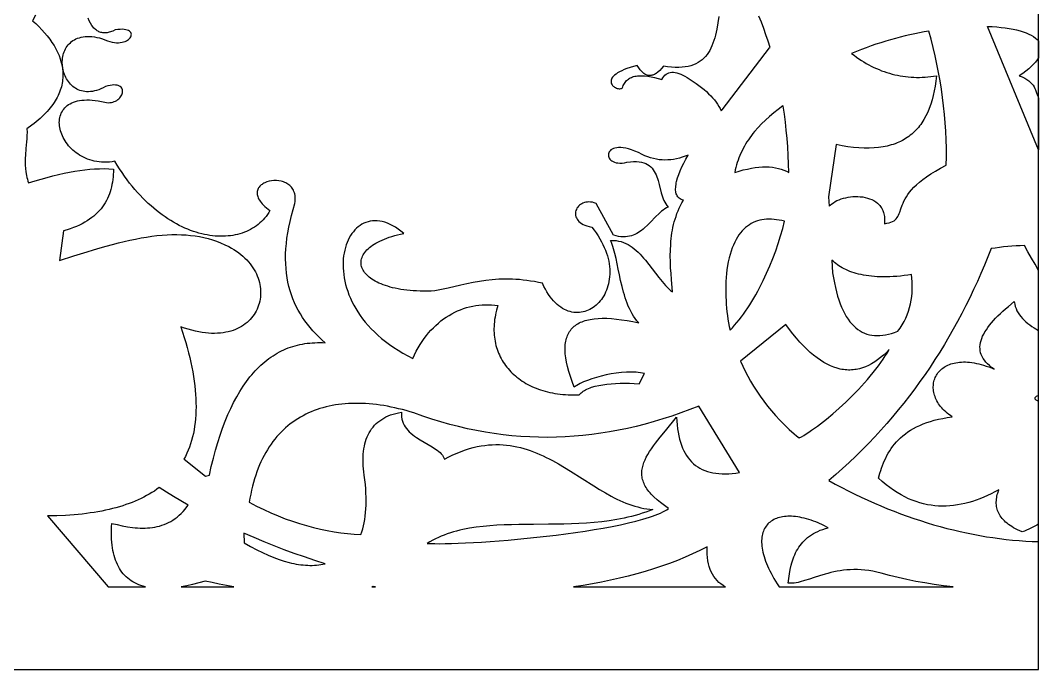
# Model space of a CAD drawing. Extents: x -52 to 65, y 50 to 90.
# Drawn here: x 30.79 to 64.62, y 49.67 to 71.24 of the extents above; entities that cross this region are included whole.
import ezdxf

# ---------------------------------------------------------------- set-up
doc = ezdxf.new("R2010")
doc.units = 0
doc.header["$MEASUREMENT"] = 0
doc.layers.get('0').update_dxf_attribs({"linetype": 'CONTINUOUS'})
doc.layers.add('LAYER_1', color=18, linetype='CONTINUOUS')

msp = doc.modelspace()

# ---------------------------------------------------------------- linework, layer by layer
msp.add_line((64.619, 49.67), (64.619, 89.656))
at = {"layer": 'LAYER_1'}
for points in [[(31.287, 71.415), (31.19, 71.226), (31.298, 71.129), (31.402, 71.029), (31.5, 70.928), (31.593, 70.825), (31.68, 70.72), (31.762, 70.615), (31.837, 70.508), (31.906, 70.399), (31.969, 70.29), (32.024, 70.179), (32.073, 70.068), (32.114, 69.955), (32.147, 69.842), (32.173, 69.728), (32.183, 69.67), (32.191, 69.613), (32.196, 69.555), (32.2, 69.498), (32.201, 69.44), (32.201, 69.382), (32.198, 69.324), (32.192, 69.266), (32.185, 69.207), (32.175, 69.149), (32.163, 69.09), (32.148, 69.032), (32.131, 68.974), (32.112, 68.915), (32.09, 68.856), (32.066, 68.798), (32.039, 68.739), (32.01, 68.681), (31.978, 68.622), (31.943, 68.564), (31.906, 68.505), (31.866, 68.447), (31.823, 68.388), (31.778, 68.33), (31.73, 68.272), (31.679, 68.214), (31.625, 68.156), (31.568, 68.098), (31.508, 68.04), (31.446, 67.982), (31.38, 67.925), (31.312, 67.867), (31.24, 67.81), (31.166, 67.753), (31.007, 67.639), (31.009, 67.527), (31.006, 67.416), (31, 67.306), (30.992, 67.198), (30.971, 66.981), (30.953, 66.764), (30.947, 66.655), (30.945, 66.544), (30.947, 66.432), (30.955, 66.318), (30.969, 66.202), (30.991, 66.083), (31.005, 66.023), (31.021, 65.962), (31.04, 65.9), (31.061, 65.837), (31.273, 65.902), (31.478, 65.964), (31.677, 66.02), (31.87, 66.071), (32.057, 66.118), (32.24, 66.16), (32.418, 66.197), (32.592, 66.229), (32.762, 66.256), (32.929, 66.277), (33.093, 66.294), (33.254, 66.305), (33.413, 66.311), (33.57, 66.312), (33.725, 66.307), (33.88, 66.297), (33.878, 66.209), (33.873, 66.121), (33.867, 66.036), (33.857, 65.951), (33.845, 65.867), (33.83, 65.785), (33.813, 65.704), (33.793, 65.625), (33.769, 65.547), (33.743, 65.471), (33.713, 65.396), (33.681, 65.322), (33.645, 65.251), (33.605, 65.18), (33.563, 65.112), (33.516, 65.045), (33.466, 64.98), (33.412, 64.917), (33.355, 64.856), (33.293, 64.797), (33.228, 64.739), (33.159, 64.684), (33.085, 64.63), (33.007, 64.579), (32.925, 64.53), (32.838, 64.483), (32.747, 64.438), (32.652, 64.395), (32.551, 64.354), (32.446, 64.316), (32.337, 64.281), (32.222, 64.247), (32.092, 63.258), (32.559, 63.412), (33.006, 63.554), (33.222, 63.62), (33.434, 63.682), (33.642, 63.74), (33.844, 63.795), (34.043, 63.846), (34.238, 63.893), (34.428, 63.935), (34.615, 63.974), (34.798, 64.009), (34.977, 64.039), (35.152, 64.064), (35.325, 64.086), (35.493, 64.102), (35.659, 64.114), (35.822, 64.12), (35.981, 64.122), (36.138, 64.119), (36.292, 64.111), (36.444, 64.097), (36.592, 64.078), (36.739, 64.054), (36.883, 64.024), (37.025, 63.988), (37.165, 63.946), (37.304, 63.899), (37.44, 63.846), (37.575, 63.786), (37.708, 63.721), (37.797, 63.673), (37.882, 63.623), (37.963, 63.571), (38.04, 63.517), (38.113, 63.46), (38.182, 63.402), (38.248, 63.343), (38.309, 63.281), (38.366, 63.218), (38.419, 63.154), (38.469, 63.089), (38.515, 63.022), (38.556, 62.954), (38.594, 62.886), (38.629, 62.817), (38.659, 62.747), (38.686, 62.677), (38.709, 62.606), (38.728, 62.535), (38.744, 62.464), (38.756, 62.393), (38.764, 62.322), (38.769, 62.251), (38.77, 62.181), (38.767, 62.111), (38.761, 62.041), (38.752, 61.973), (38.739, 61.905), (38.722, 61.838), (38.702, 61.772), (38.679, 61.708), (38.652, 61.645), (38.622, 61.583), (38.588, 61.523), (38.551, 61.464), (38.511, 61.408), (38.468, 61.353), (38.421, 61.3), (38.371, 61.25), (38.317, 61.202), (38.261, 61.156), (38.201, 61.113), (38.138, 61.073), (38.072, 61.035), (38.002, 61), (37.93, 60.969), (37.854, 60.94), (37.776, 60.915), (37.694, 60.893), (37.61, 60.875), (37.522, 60.86), (37.431, 60.849), (37.338, 60.842), (37.241, 60.839), (37.142, 60.841), (37.039, 60.846), (36.934, 60.856), (36.826, 60.87), (36.715, 60.89), (36.601, 60.913), (36.485, 60.942), (36.366, 60.976), (36.243, 61.014), (36.119, 61.059), (36.177, 60.882), (36.232, 60.707), (36.283, 60.535), (36.33, 60.366), (36.374, 60.199), (36.414, 60.035), (36.451, 59.873), (36.484, 59.714), (36.514, 59.558), (36.54, 59.404), (36.563, 59.252), (36.582, 59.103), (36.597, 58.957), (36.609, 58.813), (36.617, 58.672), (36.622, 58.533), (36.623, 58.397), (36.621, 58.263), (36.615, 58.132), (36.606, 58.003), (36.593, 57.877), (36.577, 57.754), (36.557, 57.633), (36.534, 57.514), (36.507, 57.398), (36.477, 57.285), (36.443, 57.174), (36.406, 57.065), (36.365, 56.96), (36.321, 56.856), (36.273, 56.755), (36.222, 56.657), (36.224, 56.66), (36.94, 56.102), (37.067, 56.13), (37.068, 56.13), (37.131, 56.415), (37.199, 56.691), (37.27, 56.956), (37.345, 57.212), (37.424, 57.459), (37.506, 57.695), (37.593, 57.922), (37.682, 58.14), (37.776, 58.347), (37.873, 58.545), (37.974, 58.734), (38.078, 58.913), (38.132, 58.999), (38.186, 59.082), (38.242, 59.163), (38.298, 59.242), (38.355, 59.318), (38.413, 59.392), (38.472, 59.464), (38.532, 59.533), (38.593, 59.6), (38.655, 59.665), (38.718, 59.727), (38.781, 59.787), (38.845, 59.845), (38.911, 59.9), (38.977, 59.953), (39.044, 60.004), (39.112, 60.052), (39.181, 60.098), (39.251, 60.141), (39.321, 60.183), (39.393, 60.222), (39.465, 60.258), (39.538, 60.293), (39.612, 60.325), (39.688, 60.355), (39.763, 60.382), (39.84, 60.407), (39.918, 60.43), (39.996, 60.451), (40.076, 60.469), (40.156, 60.485), (40.237, 60.499), (40.319, 60.51), (40.402, 60.52), (40.486, 60.527), (40.57, 60.531), (40.656, 60.534), (40.742, 60.534), (40.829, 60.532), (40.917, 60.528), (40.808, 60.623), (40.703, 60.721), (40.602, 60.822), (40.505, 60.925), (40.413, 61.032), (40.325, 61.141), (40.242, 61.252), (40.163, 61.367), (40.089, 61.485), (40.019, 61.606), (39.955, 61.73), (39.896, 61.857), (39.841, 61.987), (39.792, 62.12), (39.749, 62.257), (39.71, 62.398), (39.677, 62.542), (39.65, 62.689), (39.629, 62.84), (39.613, 62.995), (39.603, 63.153), (39.599, 63.315), (39.601, 63.481), (39.609, 63.651), (39.624, 63.825), (39.645, 64.003), (39.672, 64.185), (39.706, 64.371), (39.747, 64.561), (39.794, 64.756), (39.848, 64.955), (39.909, 65.158), (39.917, 65.217), (39.921, 65.273), (39.922, 65.326), (39.919, 65.377), (39.913, 65.425), (39.904, 65.471), (39.892, 65.514), (39.877, 65.555), (39.86, 65.594), (39.84, 65.63), (39.817, 65.664), (39.792, 65.696), (39.765, 65.725), (39.737, 65.752), (39.706, 65.777), (39.674, 65.8), (39.64, 65.821), (39.605, 65.839), (39.569, 65.855), (39.532, 65.87), (39.493, 65.882), (39.454, 65.892), (39.375, 65.907), (39.294, 65.914), (39.213, 65.914), (39.133, 65.907), (39.055, 65.892), (38.981, 65.871), (38.911, 65.844), (38.878, 65.828), (38.847, 65.81), (38.818, 65.791), (38.79, 65.771), (38.765, 65.749), (38.741, 65.726), (38.72, 65.701), (38.702, 65.675), (38.686, 65.648), (38.673, 65.619), (38.663, 65.589), (38.656, 65.558), (38.652, 65.526), (38.651, 65.492), (38.654, 65.458), (38.661, 65.422), (38.671, 65.385), (38.686, 65.348), (38.704, 65.309), (38.727, 65.269), (38.754, 65.228), (38.786, 65.187), (38.822, 65.144), (38.864, 65.101), (38.91, 65.057), (38.961, 65.012), (39.018, 64.966), (39.08, 64.919), (39.04, 64.853), (38.996, 64.789), (38.951, 64.728), (38.903, 64.669), (38.852, 64.613), (38.8, 64.559), (38.744, 64.508), (38.687, 64.46), (38.628, 64.415), (38.566, 64.372), (38.502, 64.332), (38.437, 64.294), (38.369, 64.26), (38.3, 64.228), (38.229, 64.199), (38.156, 64.172), (38.082, 64.149), (38.006, 64.128), (37.928, 64.111), (37.849, 64.096), (37.769, 64.084), (37.687, 64.075), (37.604, 64.069), (37.52, 64.065), (37.435, 64.065), (37.348, 64.068), (37.261, 64.074), (37.173, 64.082), (37.084, 64.094), (36.994, 64.109), (36.903, 64.127), (36.812, 64.148), (36.72, 64.172), (36.628, 64.199), (36.535, 64.229), (36.441, 64.263), (36.348, 64.3), (36.254, 64.34), (36.16, 64.383), (36.065, 64.429), (35.971, 64.479), (35.877, 64.531), (35.782, 64.587), (35.688, 64.647), (35.594, 64.71), (35.5, 64.776), (35.407, 64.845), (35.314, 64.918), (35.221, 64.994), (35.129, 65.074), (35.037, 65.157), (34.946, 65.243), (34.856, 65.333), (34.766, 65.427), (34.678, 65.523), (34.59, 65.624), (34.503, 65.728), (34.417, 65.835), (34.332, 65.946), (34.249, 66.061), (34.166, 66.179), (34.085, 66.301), (34.006, 66.427), (33.927, 66.556), (33.835, 66.542), (33.745, 66.533), (33.656, 66.528), (33.57, 66.528), (33.485, 66.531), (33.402, 66.539), (33.322, 66.55), (33.243, 66.565), (33.167, 66.584), (33.093, 66.606), (33.021, 66.631), (32.951, 66.659), (32.884, 66.69), (32.819, 66.724), (32.756, 66.76), (32.696, 66.799), (32.639, 66.84), (32.584, 66.883), (32.531, 66.929), (32.482, 66.975), (32.434, 67.024), (32.39, 67.074), (32.349, 67.126), (32.31, 67.179), (32.274, 67.232), (32.241, 67.287), (32.211, 67.342), (32.184, 67.398), (32.16, 67.455), (32.139, 67.511), (32.121, 67.568), (32.107, 67.625), (32.095, 67.682), (32.087, 67.738), (32.083, 67.794), (32.081, 67.849), (32.083, 67.904), (32.089, 67.957), (32.098, 68.01), (32.11, 68.061), (32.127, 68.11), (32.146, 68.159), (32.17, 68.205), (32.197, 68.25), (32.228, 68.292), (32.263, 68.333), (32.301, 68.371), (32.344, 68.407), (32.391, 68.44), (32.441, 68.47), (32.496, 68.498), (32.554, 68.522), (32.617, 68.543), (32.684, 68.56), (32.756, 68.575), (32.831, 68.585), (32.911, 68.592), (32.995, 68.594), (33.084, 68.593), (33.177, 68.587), (33.274, 68.576), (33.377, 68.561), (33.483, 68.542), (33.595, 68.517), (33.653, 68.507), (33.709, 68.503), (33.763, 68.505), (33.814, 68.511), (33.862, 68.522), (33.908, 68.538), (33.951, 68.557), (33.99, 68.58), (34.027, 68.605), (34.059, 68.633), (34.089, 68.663), (34.114, 68.695), (34.136, 68.728), (34.154, 68.762), (34.167, 68.797), (34.176, 68.831), (34.181, 68.865), (34.181, 68.898), (34.177, 68.93), (34.167, 68.96), (34.153, 68.988), (34.133, 69.014), (34.108, 69.036), (34.077, 69.056), (34.041, 69.071), (33.999, 69.082), (33.951, 69.089), (33.896, 69.091), (33.836, 69.087), (33.769, 69.077), (33.696, 69.061), (33.616, 69.038), (33.539, 68.998), (33.464, 68.964), (33.39, 68.935), (33.319, 68.912), (33.249, 68.894), (33.181, 68.88), (33.115, 68.872), (33.051, 68.868), (32.989, 68.869), (32.93, 68.874), (32.872, 68.883), (32.816, 68.896), (32.763, 68.912), (32.711, 68.932), (32.662, 68.956), (32.615, 68.983), (32.571, 69.013), (32.528, 69.046), (32.488, 69.081), (32.45, 69.119), (32.415, 69.16), (32.382, 69.202), (32.351, 69.247), (32.323, 69.293), (32.297, 69.341), (32.273, 69.39), (32.253, 69.441), (32.234, 69.493), (32.219, 69.546), (32.206, 69.6), (32.195, 69.654), (32.187, 69.709), (32.182, 69.763), (32.18, 69.818), (32.18, 69.873), (32.183, 69.928), (32.189, 69.982), (32.198, 70.035), (32.21, 70.088), (32.224, 70.14), (32.242, 70.19), (32.262, 70.24), (32.285, 70.287), (32.312, 70.333), (32.341, 70.378), (32.373, 70.42), (32.409, 70.46), (32.447, 70.497), (32.489, 70.532), (32.534, 70.564), (32.582, 70.594), (32.633, 70.62), (32.688, 70.643), (32.746, 70.663), (32.807, 70.678), (32.871, 70.691), (32.939, 70.699), (33.011, 70.703), (33.085, 70.703), (33.163, 70.698), (33.245, 70.688), (33.33, 70.674), (33.418, 70.655), (33.511, 70.63), (33.596, 70.59), (33.679, 70.558), (33.759, 70.533), (33.836, 70.515), (33.909, 70.503), (33.979, 70.497), (34.045, 70.496), (34.106, 70.501), (34.164, 70.51), (34.217, 70.523), (34.266, 70.539), (34.31, 70.559), (34.35, 70.582), (34.384, 70.606), (34.413, 70.633), (34.437, 70.661), (34.455, 70.69), (34.467, 70.719), (34.473, 70.749), (34.474, 70.777), (34.468, 70.805), (34.455, 70.832), (34.436, 70.857), (34.41, 70.879), (34.377, 70.899), (34.337, 70.915), (34.29, 70.928), (34.235, 70.937), (34.173, 70.941), (34.102, 70.94), (34.024, 70.934), (33.937, 70.922), (33.856, 70.882), (33.817, 70.866), (33.779, 70.853), (33.741, 70.842), (33.703, 70.833), (33.666, 70.827), (33.63, 70.823), (33.595, 70.821), (33.561, 70.822), (33.527, 70.826), (33.494, 70.831), (33.461, 70.839), (33.43, 70.849), (33.399, 70.862), (33.369, 70.876), (33.34, 70.893), (33.311, 70.912), (33.284, 70.933), (33.257, 70.957), (33.231, 70.982), (33.206, 71.01), (33.158, 71.072), (33.115, 71.142), (33.075, 71.22), (33.038, 71.306)], [(53.995, 71.369), (53.962, 71.152), (53.925, 70.945), (53.904, 70.846), (53.881, 70.75), (53.856, 70.657), (53.829, 70.567), (53.799, 70.48), (53.766, 70.397), (53.73, 70.318), (53.691, 70.242), (53.649, 70.171), (53.603, 70.104), (53.552, 70.04), (53.498, 69.982), (53.439, 69.928), (53.375, 69.879), (53.306, 69.834), (53.232, 69.795), (53.152, 69.761), (53.067, 69.732), (52.976, 69.709), (52.878, 69.691), (52.775, 69.679), (52.664, 69.673), (52.547, 69.674), (52.422, 69.68), (52.29, 69.693), (52.151, 69.713), (52.09, 69.639), (52.03, 69.575), (51.971, 69.521), (51.913, 69.477), (51.885, 69.459), (51.856, 69.444), (51.828, 69.431), (51.8, 69.42), (51.772, 69.413), (51.745, 69.407), (51.717, 69.404), (51.69, 69.404), (51.663, 69.406), (51.637, 69.411), (51.61, 69.418), (51.584, 69.428), (51.558, 69.44), (51.532, 69.455), (51.506, 69.473), (51.481, 69.493), (51.431, 69.54), (51.381, 69.598), (51.333, 69.665), (51.285, 69.743), (51.159, 69.709), (51.045, 69.674), (50.941, 69.638), (50.849, 69.602), (50.767, 69.566), (50.694, 69.529), (50.631, 69.492), (50.577, 69.456), (50.532, 69.42), (50.494, 69.384), (50.464, 69.348), (50.441, 69.314), (50.425, 69.28), (50.415, 69.247), (50.411, 69.215), (50.412, 69.184), (50.419, 69.155), (50.429, 69.128), (50.444, 69.102), (50.462, 69.078), (50.483, 69.056), (50.506, 69.036), (50.532, 69.018), (50.559, 69.003), (50.588, 68.99), (50.618, 68.98), (50.647, 68.973), (50.677, 68.969), (50.706, 68.968), (50.734, 68.97), (50.761, 68.976), (50.785, 68.985), (50.8, 69.029), (50.817, 69.071), (50.836, 69.11), (50.856, 69.146), (50.879, 69.179), (50.903, 69.21), (50.93, 69.238), (50.958, 69.264), (50.987, 69.288), (51.019, 69.309), (51.052, 69.327), (51.087, 69.344), (51.124, 69.358), (51.162, 69.37), (51.202, 69.38), (51.244, 69.388), (51.287, 69.394), (51.331, 69.397), (51.425, 69.4), (51.525, 69.394), (51.63, 69.383), (51.74, 69.364), (51.856, 69.34), (51.976, 69.311), (52.102, 69.276), (52.132, 69.329), (52.166, 69.375), (52.203, 69.415), (52.243, 69.448), (52.285, 69.474), (52.33, 69.494), (52.378, 69.508), (52.429, 69.515), (52.483, 69.515), (52.54, 69.509), (52.599, 69.497), (52.661, 69.477), (52.727, 69.452), (52.795, 69.419), (52.866, 69.381), (52.939, 69.335), (53.045, 69.27), (53.145, 69.205), (53.242, 69.139), (53.333, 69.073), (53.421, 69.006), (53.504, 68.938), (53.582, 68.871), (53.655, 68.802), (53.724, 68.734), (53.788, 68.664), (53.848, 68.595), (53.902, 68.524), (53.952, 68.454), (53.997, 68.382), (54.037, 68.311), (54.072, 68.238), (54.072, 68.238), (54.102, 68.266), (55.682, 70.326), (55.697, 70.333), (55.63, 70.548), (55.559, 70.76), (55.484, 70.969), (55.406, 71.175), (55.324, 71.378)], [(-51.834, 49.67), (64.619, 49.67)]]:
    msp.add_lwpolyline(points, dxfattribs=at)
for points in [[(61.549, 66.427), (61.553, 66.71), (61.552, 66.992), (61.545, 67.274), (61.532, 67.555), (61.514, 67.836), (61.491, 68.116), (61.462, 68.395), (61.428, 68.674), (61.388, 68.952), (61.344, 69.23), (61.294, 69.507), (61.239, 69.783), (61.179, 70.059), (61.115, 70.334), (61.045, 70.609), (60.971, 70.883), (60.815, 70.856), (60.659, 70.825), (60.501, 70.793), (60.343, 70.758), (60.183, 70.72), (60.023, 70.68), (59.862, 70.638), (59.701, 70.593), (59.539, 70.545), (59.377, 70.495), (59.215, 70.442), (59.052, 70.387), (58.89, 70.329), (58.728, 70.269), (58.567, 70.206), (58.406, 70.14), (58.486, 70.079), (58.566, 70.02), (58.647, 69.964), (58.729, 69.91), (58.811, 69.858), (58.893, 69.809), (58.977, 69.763), (59.06, 69.719), (59.145, 69.677), (59.229, 69.638), (59.315, 69.601), (59.4, 69.567), (59.487, 69.535), (59.574, 69.506), (59.661, 69.479), (59.749, 69.455), (59.837, 69.433), (59.926, 69.413), (60.016, 69.396), (60.106, 69.381), (60.196, 69.369), (60.287, 69.359), (60.379, 69.352), (60.471, 69.347), (60.564, 69.344), (60.657, 69.344), (60.75, 69.347), (60.845, 69.352), (60.939, 69.359), (61.035, 69.369), (61.13, 69.381), (61.227, 69.396), (61.207, 69.223), (61.182, 69.057), (61.153, 68.896), (61.118, 68.742), (61.079, 68.593), (61.035, 68.451), (60.986, 68.315), (60.932, 68.186), (60.872, 68.062), (60.808, 67.945), (60.773, 67.889), (60.737, 67.835), (60.7, 67.782), (60.662, 67.731), (60.622, 67.682), (60.581, 67.634), (60.538, 67.588), (60.494, 67.543), (60.449, 67.5), (60.402, 67.459), (60.353, 67.42), (60.304, 67.382), (60.252, 67.346), (60.2, 67.312), (60.146, 67.279), (60.09, 67.248), (60.033, 67.219), (59.974, 67.191), (59.914, 67.166), (59.852, 67.142), (59.789, 67.119), (59.724, 67.099), (59.658, 67.08), (59.59, 67.064), (59.521, 67.048), (59.45, 67.035), (59.377, 67.024), (59.303, 67.014), (59.149, 67), (58.99, 66.993), (58.823, 66.994), (58.65, 67.003), (58.47, 67.018), (58.284, 67.041), (58.09, 67.072), (57.89, 67.111), (57.64, 65.376), (57.657, 65.061), (57.697, 65.104), (57.745, 65.145), (57.798, 65.182), (57.856, 65.218), (57.919, 65.25), (57.986, 65.279), (58.057, 65.305), (58.131, 65.328), (58.208, 65.347), (58.287, 65.362), (58.367, 65.374), (58.448, 65.382), (58.53, 65.385), (58.612, 65.385), (58.694, 65.38), (58.774, 65.371), (58.853, 65.356), (58.93, 65.337), (59.004, 65.314), (59.076, 65.284), (59.143, 65.25), (59.206, 65.211), (59.265, 65.165), (59.318, 65.114), (59.343, 65.087), (59.366, 65.058), (59.387, 65.027), (59.407, 64.995), (59.425, 64.961), (59.442, 64.926), (59.456, 64.889), (59.469, 64.851), (59.48, 64.811), (59.488, 64.769), (59.495, 64.726), (59.499, 64.681), (59.501, 64.634), (59.501, 64.586), (59.499, 64.536), (59.494, 64.484), (59.577, 64.497), (59.65, 64.513), (59.713, 64.533), (59.768, 64.557), (59.815, 64.584), (59.855, 64.615), (59.889, 64.649), (59.919, 64.687), (59.944, 64.727), (59.966, 64.772), (59.986, 64.819), (60.005, 64.87), (60.043, 64.98), (60.087, 65.101), (60.113, 65.166), (60.144, 65.234), (60.18, 65.304), (60.223, 65.377), (60.272, 65.453), (60.329, 65.531), (60.396, 65.611), (60.472, 65.693), (60.559, 65.778), (60.658, 65.865), (60.769, 65.954), (60.894, 66.045), (61.034, 66.137), (61.189, 66.232), (61.36, 66.329)], [(64.619, 66.934), (62.923, 71.036), (63.078, 71.029), (63.228, 71.019), (63.372, 71.005), (63.511, 70.988), (63.643, 70.968), (63.769, 70.945), (63.888, 70.919), (64, 70.89), (64.105, 70.857), (64.203, 70.822), (64.293, 70.784), (64.375, 70.743), (64.449, 70.699), (64.514, 70.652), (64.571, 70.602), (64.596, 70.576), (64.619, 70.55), (64.619, 69.991), (64.572, 69.923), (64.517, 69.853), (64.451, 69.781), (64.376, 69.707), (64.291, 69.632), (64.196, 69.555), (64.09, 69.476), (63.973, 69.396), (64.071, 69.357), (64.156, 69.316), (64.23, 69.272), (64.294, 69.226), (64.348, 69.179), (64.394, 69.13), (64.433, 69.08), (64.465, 69.03), (64.492, 68.979), (64.515, 68.929), (64.552, 68.83), (64.584, 68.738), (64.6, 68.695), (64.619, 68.654)], [(56.133, 68.392), (56.121, 68.394), (55.968, 68.281), (55.82, 68.166), (55.679, 68.047), (55.544, 67.926), (55.416, 67.801), (55.295, 67.674), (55.181, 67.542), (55.126, 67.475), (55.074, 67.408), (55.023, 67.339), (54.975, 67.269), (54.928, 67.198), (54.884, 67.127), (54.841, 67.054), (54.801, 66.981), (54.763, 66.906), (54.727, 66.83), (54.693, 66.754), (54.661, 66.676), (54.632, 66.597), (54.605, 66.517), (54.58, 66.436), (54.558, 66.354), (54.538, 66.27), (54.52, 66.186), (54.665, 66.23), (54.806, 66.268), (54.942, 66.299), (55.074, 66.326), (55.202, 66.346), (55.325, 66.36), (55.444, 66.369), (55.559, 66.371), (55.669, 66.368), (55.775, 66.359), (55.877, 66.343), (55.974, 66.322), (56.067, 66.296), (56.156, 66.263), (56.24, 66.224), (56.32, 66.18), (56.32, 66.18), (56.311, 66.468), (56.298, 66.753), (56.281, 67.034), (56.26, 67.313), (56.235, 67.587), (56.205, 67.859), (56.171, 68.127)], [(52.969, 66.765), (52.969, 66.765), (52.873, 66.726), (52.777, 66.691), (52.681, 66.662), (52.585, 66.639), (52.489, 66.62), (52.394, 66.607), (52.298, 66.6), (52.203, 66.597), (52.107, 66.601), (52.012, 66.61), (51.917, 66.624), (51.822, 66.645), (51.727, 66.671), (51.632, 66.703), (51.537, 66.74), (51.442, 66.784), (51.32, 66.846), (51.205, 66.897), (51.097, 66.939), (50.996, 66.97), (50.903, 66.993), (50.817, 67.008), (50.737, 67.015), (50.665, 67.015), (50.6, 67.009), (50.542, 66.997), (50.49, 66.98), (50.446, 66.958), (50.409, 66.933), (50.378, 66.904), (50.354, 66.872), (50.337, 66.838), (50.326, 66.803), (50.322, 66.768), (50.325, 66.731), (50.334, 66.696), (50.35, 66.661), (50.372, 66.628), (50.401, 66.598), (50.436, 66.57), (50.477, 66.546), (50.525, 66.525), (50.579, 66.51), (50.639, 66.5), (50.705, 66.496), (50.778, 66.499), (50.857, 66.508), (50.942, 66.526), (51.056, 66.541), (51.162, 66.549), (51.258, 66.549), (51.347, 66.541), (51.428, 66.528), (51.501, 66.507), (51.568, 66.481), (51.628, 66.45), (51.682, 66.413), (51.73, 66.372), (51.774, 66.326), (51.813, 66.276), (51.847, 66.223), (51.878, 66.166), (51.906, 66.107), (51.93, 66.045), (51.953, 65.981), (51.973, 65.916), (52.01, 65.781), (52.08, 65.509), (52.12, 65.377), (52.143, 65.314), (52.169, 65.253), (52.198, 65.194), (52.23, 65.139), (52.266, 65.087), (52.306, 65.038), (52.25, 65.007), (52.196, 64.973), (52.144, 64.936), (52.093, 64.896), (52.043, 64.855), (51.995, 64.811), (51.9, 64.719), (51.714, 64.528), (51.621, 64.434), (51.525, 64.344), (51.475, 64.301), (51.425, 64.261), (51.373, 64.223), (51.319, 64.188), (51.264, 64.156), (51.207, 64.127), (51.148, 64.102), (51.087, 64.081), (51.023, 64.065), (50.957, 64.053), (50.888, 64.047), (50.815, 64.045), (50.74, 64.05), (50.661, 64.06), (50.579, 64.077), (50.493, 64.101), (49.914, 65.158), (49.852, 65.179), (49.792, 65.194), (49.734, 65.203), (49.678, 65.206), (49.625, 65.204), (49.574, 65.196), (49.525, 65.184), (49.48, 65.168), (49.438, 65.147), (49.399, 65.123), (49.363, 65.096), (49.332, 65.065), (49.304, 65.032), (49.28, 64.997), (49.261, 64.96), (49.246, 64.921), (49.235, 64.881), (49.23, 64.84), (49.229, 64.799), (49.234, 64.758), (49.244, 64.716), (49.26, 64.675), (49.282, 64.635), (49.309, 64.596), (49.343, 64.559), (49.383, 64.524), (49.43, 64.491), (49.484, 64.46), (49.544, 64.433), (49.612, 64.408), (49.687, 64.388), (49.769, 64.371), (49.846, 64.273), (49.917, 64.176), (49.982, 64.079), (50.041, 63.982), (50.095, 63.886), (50.144, 63.79), (50.188, 63.695), (50.227, 63.601), (50.26, 63.508), (50.289, 63.415), (50.314, 63.324), (50.333, 63.234), (50.349, 63.145), (50.36, 63.057), (50.367, 62.971), (50.37, 62.887), (50.369, 62.804), (50.364, 62.722), (50.355, 62.643), (50.343, 62.566), (50.328, 62.49), (50.309, 62.417), (50.287, 62.346), (50.261, 62.277), (50.233, 62.21), (50.202, 62.146), (50.169, 62.085), (50.132, 62.026), (50.094, 61.971), (50.053, 61.917), (50.009, 61.867), (49.964, 61.82), (49.917, 61.777), (49.867, 61.736), (49.816, 61.699), (49.764, 61.665), (49.71, 61.635), (49.654, 61.608), (49.598, 61.585), (49.54, 61.566), (49.481, 61.551), (49.421, 61.54), (49.361, 61.533), (49.3, 61.53), (49.238, 61.531), (49.176, 61.537), (49.114, 61.547), (49.051, 61.562), (48.989, 61.582), (48.926, 61.606), (48.864, 61.636), (48.802, 61.67), (48.741, 61.709), (48.68, 61.754), (48.62, 61.803), (48.561, 61.858), (48.502, 61.919), (48.445, 61.985), (48.389, 62.057), (48.334, 62.134), (48.281, 62.217), (48.229, 62.306), (48.179, 62.402), (48.13, 62.503), (47.997, 62.532), (47.867, 62.558), (47.739, 62.58), (47.613, 62.598), (47.49, 62.613), (47.369, 62.625), (47.251, 62.634), (47.134, 62.64), (47.019, 62.643), (46.905, 62.643), (46.793, 62.641), (46.683, 62.636), (46.574, 62.629), (46.466, 62.62), (46.252, 62.596), (46.042, 62.565), (45.833, 62.529), (45.625, 62.487), (45.417, 62.443), (44.995, 62.347), (44.558, 62.251), (44.431, 62.246), (44.306, 62.243), (44.185, 62.243), (44.067, 62.245), (43.953, 62.249), (43.841, 62.256), (43.733, 62.265), (43.629, 62.275), (43.527, 62.288), (43.429, 62.303), (43.335, 62.319), (43.244, 62.338), (43.156, 62.358), (43.072, 62.38), (42.991, 62.403), (42.913, 62.428), (42.839, 62.455), (42.769, 62.482), (42.702, 62.512), (42.638, 62.542), (42.578, 62.574), (42.522, 62.607), (42.469, 62.641), (42.419, 62.675), (42.373, 62.711), (42.331, 62.748), (42.293, 62.786), (42.258, 62.824), (42.226, 62.863), (42.198, 62.903), (42.174, 62.943), (42.154, 62.984), (42.137, 63.025), (42.124, 63.067), (42.115, 63.108), (42.109, 63.15), (42.108, 63.193), (42.11, 63.235), (42.115, 63.277), (42.125, 63.32), (42.138, 63.362), (42.155, 63.404), (42.176, 63.446), (42.201, 63.487), (42.23, 63.529), (42.262, 63.569), (42.299, 63.61), (42.339, 63.649), (42.383, 63.689), (42.432, 63.727), (42.484, 63.765), (42.54, 63.801), (42.6, 63.837), (42.664, 63.872), (42.732, 63.906), (42.804, 63.939), (42.88, 63.971), (42.96, 64.002), (43.045, 64.031), (43.133, 64.059), (43.225, 64.086), (43.322, 64.111), (43.422, 64.134), (43.527, 64.156), (43.433, 64.233), (43.34, 64.303), (43.249, 64.364), (43.158, 64.417), (43.069, 64.462), (42.981, 64.499), (42.894, 64.53), (42.81, 64.553), (42.727, 64.569), (42.645, 64.578), (42.566, 64.58), (42.489, 64.576), (42.414, 64.565), (42.341, 64.549), (42.27, 64.526), (42.202, 64.498), (42.136, 64.464), (42.073, 64.425), (42.013, 64.381), (41.956, 64.331), (41.901, 64.277), (41.85, 64.218), (41.802, 64.155), (41.757, 64.087), (41.715, 64.016), (41.677, 63.94), (41.643, 63.861), (41.612, 63.778), (41.585, 63.692), (41.562, 63.603), (41.543, 63.51), (41.528, 63.415), (41.517, 63.318), (41.51, 63.217), (41.508, 63.115), (41.511, 63.011), (41.518, 62.905), (41.529, 62.797), (41.546, 62.687), (41.567, 62.577), (41.594, 62.465), (41.626, 62.352), (41.662, 62.238), (41.705, 62.124), (41.752, 62.01), (41.805, 61.895), (41.864, 61.781), (41.929, 61.666), (41.999, 61.552), (42.076, 61.439), (42.158, 61.326), (42.247, 61.214), (42.342, 61.103), (42.443, 60.994), (42.551, 60.886), (42.665, 60.779), (42.786, 60.675), (42.914, 60.572), (43.049, 60.472), (43.19, 60.374), (43.339, 60.279), (43.495, 60.187), (43.658, 60.097), (43.829, 60.011), (43.884, 60.13), (43.942, 60.246), (44.004, 60.358), (44.068, 60.466), (44.135, 60.569), (44.205, 60.669), (44.277, 60.765), (44.352, 60.856), (44.429, 60.944), (44.509, 61.027), (44.591, 61.106), (44.675, 61.181), (44.761, 61.252), (44.849, 61.318), (44.939, 61.381), (45.03, 61.438), (45.124, 61.492), (45.219, 61.541), (45.315, 61.586), (45.412, 61.627), (45.511, 61.663), (45.611, 61.695), (45.713, 61.722), (45.815, 61.745), (45.918, 61.763), (46.021, 61.777), (46.126, 61.786), (46.23, 61.791), (46.336, 61.791), (46.442, 61.786), (46.548, 61.777), (46.654, 61.763), (46.629, 61.684), (46.607, 61.606), (46.588, 61.528), (46.571, 61.451), (46.557, 61.374), (46.545, 61.298), (46.536, 61.223), (46.529, 61.148), (46.524, 61.074), (46.522, 61), (46.522, 60.928), (46.525, 60.856), (46.53, 60.785), (46.537, 60.714), (46.546, 60.645), (46.558, 60.576), (46.572, 60.508), (46.588, 60.442), (46.606, 60.376), (46.627, 60.311), (46.649, 60.247), (46.674, 60.184), (46.701, 60.122), (46.73, 60.061), (46.761, 60.002), (46.794, 59.943), (46.829, 59.886), (46.867, 59.83), (46.906, 59.774), (46.947, 59.721), (46.99, 59.668), (47.035, 59.617), (47.081, 59.567), (47.13, 59.518), (47.181, 59.471), (47.233, 59.425), (47.287, 59.38), (47.343, 59.337), (47.401, 59.295), (47.461, 59.255), (47.522, 59.216), (47.585, 59.179), (47.649, 59.144), (47.716, 59.109), (47.783, 59.077), (47.853, 59.046), (47.924, 59.017), (47.997, 58.99), (48.071, 58.964), (48.147, 58.94), (48.224, 58.918), (48.303, 58.897), (48.383, 58.878), (48.465, 58.862), (48.548, 58.847), (48.633, 58.833), (48.719, 58.822), (48.806, 58.813), (48.894, 58.806), (48.984, 58.8), (49.076, 58.797), (49.168, 58.796), (49.262, 58.797), (49.357, 58.8), (49.384, 58.831), (49.414, 58.862), (49.448, 58.89), (49.485, 58.918), (49.525, 58.943), (49.567, 58.968), (49.613, 58.99), (49.662, 59.012), (49.713, 59.032), (49.766, 59.051), (49.881, 59.084), (50.003, 59.112), (50.134, 59.136), (50.271, 59.154), (50.414, 59.168), (50.563, 59.178), (50.715, 59.183), (50.87, 59.184), (51.027, 59.182), (51.185, 59.176), (51.344, 59.166), (51.528, 59.507), (51.46, 59.521), (51.39, 59.533), (51.317, 59.541), (51.242, 59.548), (51.165, 59.552), (51.086, 59.553), (51.005, 59.552), (50.923, 59.55), (50.756, 59.538), (50.587, 59.518), (50.417, 59.492), (50.249, 59.459), (50.084, 59.421), (49.925, 59.378), (49.773, 59.331), (49.63, 59.28), (49.499, 59.227), (49.381, 59.171), (49.327, 59.143), (49.278, 59.114), (49.233, 59.085), (49.192, 59.056), (49.121, 59.238), (49.06, 59.412), (49.007, 59.578), (48.964, 59.736), (48.931, 59.887), (48.906, 60.03), (48.897, 60.098), (48.891, 60.165), (48.886, 60.23), (48.884, 60.293), (48.884, 60.354), (48.887, 60.413), (48.892, 60.47), (48.899, 60.525), (48.908, 60.579), (48.919, 60.631), (48.933, 60.68), (48.949, 60.728), (48.967, 60.774), (48.987, 60.819), (49.01, 60.861), (49.035, 60.902), (49.061, 60.94), (49.09, 60.977), (49.122, 61.012), (49.155, 61.046), (49.191, 61.077), (49.228, 61.107), (49.268, 61.135), (49.31, 61.161), (49.354, 61.185), (49.401, 61.208), (49.449, 61.229), (49.5, 61.248), (49.552, 61.265), (49.607, 61.281), (49.664, 61.294), (49.723, 61.306), (49.784, 61.317), (49.847, 61.325), (49.979, 61.337), (50.12, 61.342), (50.268, 61.34), (50.425, 61.332), (50.59, 61.316), (50.763, 61.294), (50.944, 61.265), (51.133, 61.23), (51.33, 61.188), (51.27, 61.259), (51.215, 61.334), (51.162, 61.412), (51.114, 61.493), (51.068, 61.576), (51.026, 61.661), (50.986, 61.749), (50.95, 61.839), (50.915, 61.93), (50.883, 62.022), (50.854, 62.116), (50.826, 62.211), (50.776, 62.402), (50.731, 62.594), (50.69, 62.784), (50.652, 62.972), (50.579, 63.33), (50.54, 63.497), (50.498, 63.653), (50.475, 63.726), (50.451, 63.796), (50.426, 63.863), (50.398, 63.925), (50.49, 63.927), (50.579, 63.921), (50.664, 63.908), (50.746, 63.888), (50.825, 63.862), (50.902, 63.83), (50.976, 63.792), (51.048, 63.75), (51.117, 63.702), (51.185, 63.651), (51.25, 63.595), (51.314, 63.536), (51.376, 63.474), (51.436, 63.409), (51.495, 63.341), (51.553, 63.272), (51.667, 63.129), (51.777, 62.983), (51.995, 62.695), (52.105, 62.56), (52.161, 62.495), (52.217, 62.434), (52.274, 62.375), (52.332, 62.32), (52.392, 62.27), (52.453, 62.223), (52.419, 62.626), (52.404, 62.825), (52.392, 63.022), (52.384, 63.219), (52.381, 63.413), (52.384, 63.606), (52.393, 63.797), (52.4, 63.892), (52.409, 63.987), (52.421, 64.081), (52.435, 64.175), (52.451, 64.268), (52.469, 64.361), (52.49, 64.453), (52.514, 64.545), (52.541, 64.636), (52.571, 64.727), (52.603, 64.818), (52.639, 64.908), (52.679, 64.997), (52.721, 65.087), (52.767, 65.175), (52.817, 65.263), (52.777, 65.275), (52.74, 65.289), (52.707, 65.307), (52.677, 65.328), (52.651, 65.352), (52.628, 65.379), (52.609, 65.408), (52.593, 65.441), (52.58, 65.475), (52.57, 65.513), (52.563, 65.553), (52.559, 65.595), (52.558, 65.639), (52.56, 65.685), (52.564, 65.734), (52.571, 65.784), (52.581, 65.836), (52.592, 65.89), (52.623, 66.002), (52.663, 66.12), (52.71, 66.242), (52.765, 66.369), (52.827, 66.499), (52.896, 66.631)], [(54.366, 60.95), (54.443, 61.029), (54.519, 61.113), (54.594, 61.2), (54.668, 61.291), (54.741, 61.385), (54.813, 61.482), (54.884, 61.582), (54.954, 61.685), (55.022, 61.791), (55.09, 61.899), (55.156, 62.01), (55.221, 62.123), (55.284, 62.237), (55.347, 62.354), (55.467, 62.592), (55.581, 62.835), (55.688, 63.081), (55.789, 63.331), (55.882, 63.581), (55.968, 63.831), (56.047, 64.079), (56.117, 64.325), (56.178, 64.565), (56.088, 64.586), (56, 64.603), (55.913, 64.616), (55.828, 64.625), (55.744, 64.631), (55.662, 64.633), (55.582, 64.63), (55.503, 64.623), (55.426, 64.612), (55.352, 64.597), (55.279, 64.577), (55.208, 64.553), (55.139, 64.523), (55.072, 64.49), (55.007, 64.451), (54.944, 64.407), (54.883, 64.358), (54.825, 64.305), (54.768, 64.245), (54.714, 64.181), (54.663, 64.111), (54.613, 64.036), (54.566, 63.955), (54.522, 63.868), (54.48, 63.775), (54.44, 63.677), (54.403, 63.572), (54.369, 63.462), (54.337, 63.345), (54.308, 63.222), (54.281, 63.092), (54.258, 62.956), (54.246, 62.826), (54.237, 62.697), (54.23, 62.568), (54.226, 62.44), (54.224, 62.312), (54.224, 62.185), (54.227, 62.059), (54.232, 61.933), (54.24, 61.808), (54.25, 61.683), (54.263, 61.56), (54.279, 61.436), (54.296, 61.314), (54.317, 61.192), (54.34, 61.07)], [(64.619, 54.507), (64.557, 54.469), (64.494, 54.433), (64.429, 54.398), (64.361, 54.365), (64.292, 54.333), (64.22, 54.302), (64.146, 54.274), (64.069, 54.246), (63.993, 54.28), (63.921, 54.314), (63.853, 54.349), (63.788, 54.384), (63.728, 54.421), (63.671, 54.458), (63.618, 54.496), (63.568, 54.534), (63.522, 54.574), (63.48, 54.614), (63.44, 54.654), (63.405, 54.696), (63.372, 54.737), (63.343, 54.78), (63.316, 54.823), (63.293, 54.867), (63.273, 54.911), (63.256, 54.956), (63.242, 55.001), (63.231, 55.047), (63.222, 55.094), (63.216, 55.141), (63.213, 55.189), (63.212, 55.237), (63.214, 55.286), (63.218, 55.335), (63.225, 55.384), (63.234, 55.434), (63.246, 55.485), (63.259, 55.536), (63.293, 55.639), (63.168, 55.573), (63.043, 55.511), (62.918, 55.452), (62.794, 55.398), (62.669, 55.348), (62.544, 55.302), (62.419, 55.26), (62.294, 55.223), (62.17, 55.191), (62.045, 55.163), (61.92, 55.14), (61.795, 55.122), (61.67, 55.11), (61.545, 55.102), (61.421, 55.1), (61.296, 55.104), (61.171, 55.113), (61.046, 55.128), (60.921, 55.15), (60.797, 55.177), (60.672, 55.21), (60.547, 55.25), (60.422, 55.296), (60.297, 55.349), (60.173, 55.409), (60.048, 55.475), (59.923, 55.549), (59.798, 55.63), (59.673, 55.718), (59.549, 55.813), (59.424, 55.916), (59.299, 56.027), (59.346, 56.198), (59.372, 56.283), (59.4, 56.368), (59.43, 56.452), (59.463, 56.536), (59.499, 56.618), (59.537, 56.7), (59.578, 56.781), (59.622, 56.861), (59.67, 56.939), (59.721, 57.016), (59.776, 57.091), (59.834, 57.165), (59.897, 57.237), (59.963, 57.307), (60.034, 57.375), (60.11, 57.441), (60.19, 57.504), (60.275, 57.565), (60.366, 57.624), (60.461, 57.68), (60.562, 57.733), (60.668, 57.783), (60.781, 57.831), (60.899, 57.875), (61.023, 57.916), (61.153, 57.953), (61.29, 57.987), (61.434, 58.018), (61.584, 58.044), (61.742, 58.067), (61.685, 58.107), (61.63, 58.147), (61.579, 58.189), (61.53, 58.232), (61.484, 58.275), (61.441, 58.319), (61.401, 58.364), (61.363, 58.41), (61.329, 58.456), (61.297, 58.502), (61.267, 58.549), (61.241, 58.596), (61.217, 58.643), (61.195, 58.691), (61.177, 58.738), (61.161, 58.786), (61.147, 58.833), (61.136, 58.881), (61.128, 58.928), (61.122, 58.975), (61.119, 59.021), (61.118, 59.067), (61.12, 59.113), (61.124, 59.158), (61.131, 59.202), (61.14, 59.246), (61.152, 59.288), (61.166, 59.33), (61.183, 59.371), (61.202, 59.411), (61.223, 59.45), (61.246, 59.488), (61.272, 59.525), (61.3, 59.56), (61.331, 59.594), (61.364, 59.626), (61.399, 59.657), (61.436, 59.687), (61.476, 59.714), (61.517, 59.74), (61.561, 59.764), (61.607, 59.787), (61.656, 59.807), (61.706, 59.825), (61.759, 59.841), (61.813, 59.855), (61.87, 59.867), (61.929, 59.877), (61.99, 59.884), (62.053, 59.888), (62.118, 59.89), (62.185, 59.89), (62.253, 59.887), (62.324, 59.881), (62.397, 59.872), (62.472, 59.86), (62.549, 59.845), (62.627, 59.828), (62.708, 59.807), (62.79, 59.783), (62.874, 59.756), (62.96, 59.725), (63.048, 59.691), (63.138, 59.654), (63.058, 59.71), (62.986, 59.768), (62.922, 59.826), (62.865, 59.886), (62.816, 59.947), (62.775, 60.008), (62.74, 60.071), (62.712, 60.134), (62.692, 60.199), (62.678, 60.264), (62.671, 60.33), (62.67, 60.397), (62.675, 60.465), (62.687, 60.534), (62.705, 60.604), (62.729, 60.674), (62.759, 60.745), (62.794, 60.817), (62.835, 60.89), (62.882, 60.963), (62.934, 61.037), (62.99, 61.112), (63.052, 61.187), (63.119, 61.264), (63.19, 61.34), (63.266, 61.418), (63.347, 61.496), (63.432, 61.574), (63.521, 61.653), (63.614, 61.733), (63.811, 61.894), (63.823, 61.813), (63.842, 61.735), (63.868, 61.661), (63.899, 61.591), (63.936, 61.523), (63.979, 61.459), (64.026, 61.397), (64.078, 61.337), (64.135, 61.28), (64.195, 61.226), (64.259, 61.173), (64.326, 61.122), (64.395, 61.072), (64.468, 61.025), (64.619, 60.932), (64.619, 62.934), (64.499, 63.136), (64.381, 63.34), (64.265, 63.547), (64.15, 63.755), (64.15, 63.755), (64.01, 63.751), (63.87, 63.745), (63.731, 63.736), (63.591, 63.724), (63.452, 63.711), (63.313, 63.694), (63.175, 63.676), (63.036, 63.655), (62.929, 63.379), (62.817, 63.105), (62.701, 62.832), (62.582, 62.562), (62.458, 62.293), (62.331, 62.026), (62.2, 61.761), (62.065, 61.499), (61.926, 61.238), (61.783, 60.98), (61.637, 60.724), (61.486, 60.47), (61.332, 60.219), (61.173, 59.969), (61.011, 59.723), (60.845, 59.478), (60.675, 59.237), (60.501, 58.997), (60.323, 58.761), (60.141, 58.527), (59.955, 58.296), (59.765, 58.068), (59.571, 57.842), (59.373, 57.62), (59.171, 57.4), (58.965, 57.183), (58.755, 56.97), (58.541, 56.759), (58.324, 56.552), (58.102, 56.348), (57.876, 56.147), (57.645, 55.949), (57.86, 55.832), (58.076, 55.718), (58.292, 55.608), (58.508, 55.501), (58.725, 55.397), (58.943, 55.297), (59.16, 55.2), (59.379, 55.107), (59.597, 55.017), (59.816, 54.93), (60.034, 54.847), (60.253, 54.768), (60.473, 54.691), (60.692, 54.619), (60.911, 54.55), (61.131, 54.484), (61.35, 54.422), (61.57, 54.363), (61.789, 54.309), (62.008, 54.257), (62.227, 54.209), (62.446, 54.165), (62.665, 54.124), (62.884, 54.087), (63.102, 54.054), (63.32, 54.024), (63.537, 53.998), (63.754, 53.976), (63.971, 53.957), (64.188, 53.942), (64.403, 53.93), (64.619, 53.923)], [(57.752, 63.274), (57.774, 62.856), (57.801, 62.686), (57.832, 62.523), (57.865, 62.368), (57.901, 62.221), (57.94, 62.081), (57.982, 61.949), (58.026, 61.824), (58.073, 61.707), (58.122, 61.597), (58.175, 61.494), (58.229, 61.398), (58.287, 61.31), (58.347, 61.228), (58.409, 61.153), (58.474, 61.086), (58.541, 61.025), (58.611, 60.97), (58.684, 60.922), (58.758, 60.881), (58.835, 60.847), (58.915, 60.818), (58.996, 60.797), (59.08, 60.781), (59.167, 60.772), (59.255, 60.768), (59.346, 60.771), (59.439, 60.78), (59.534, 60.795), (59.631, 60.815), (59.73, 60.841), (59.831, 60.873), (59.935, 60.911), (59.975, 60.962), (60.013, 61.014), (60.05, 61.066), (60.084, 61.12), (60.117, 61.174), (60.148, 61.23), (60.204, 61.343), (60.253, 61.458), (60.295, 61.576), (60.331, 61.696), (60.361, 61.817), (60.384, 61.939), (60.402, 62.062), (60.414, 62.186), (60.42, 62.309), (60.422, 62.432), (60.419, 62.554), (60.411, 62.675), (60.399, 62.795), (60.271, 62.776), (60.146, 62.76), (60.024, 62.746), (59.905, 62.735), (59.79, 62.727), (59.678, 62.722), (59.568, 62.718), (59.462, 62.718), (59.359, 62.719), (59.259, 62.723), (59.162, 62.729), (59.067, 62.738), (58.976, 62.748), (58.887, 62.761), (58.802, 62.775), (58.719, 62.792), (58.639, 62.81), (58.561, 62.83), (58.487, 62.852), (58.415, 62.876), (58.346, 62.901), (58.279, 62.928), (58.215, 62.957), (58.154, 62.987), (58.095, 63.018), (58.039, 63.051), (57.985, 63.085), (57.933, 63.121), (57.884, 63.158), (57.838, 63.195), (57.793, 63.234)], [(59.656, 60.305), (59.561, 60.207), (59.465, 60.117), (59.368, 60.034), (59.27, 59.958), (59.171, 59.89), (59.071, 59.829), (58.97, 59.776), (58.869, 59.731), (58.767, 59.694), (58.663, 59.664), (58.56, 59.643), (58.507, 59.635), (58.455, 59.629), (58.402, 59.625), (58.349, 59.623), (58.296, 59.623), (58.243, 59.626), (58.19, 59.63), (58.136, 59.636), (58.083, 59.645), (58.029, 59.655), (57.92, 59.682), (57.811, 59.718), (57.701, 59.762), (57.591, 59.814), (57.48, 59.875), (57.368, 59.945), (57.256, 60.023), (57.143, 60.111), (57.029, 60.207), (56.915, 60.311), (56.801, 60.425), (56.686, 60.548), (56.57, 60.68), (56.454, 60.822), (56.337, 60.972), (56.22, 61.132), (54.711, 59.916), (54.787, 59.752), (54.868, 59.587), (54.956, 59.422), (55.05, 59.255), (55.149, 59.088), (55.255, 58.921), (55.367, 58.755), (55.485, 58.591), (55.61, 58.427), (55.74, 58.266), (55.877, 58.108), (56.021, 57.952), (56.171, 57.799), (56.328, 57.651), (56.492, 57.507), (56.576, 57.436), (56.662, 57.367), (56.737, 57.407), (56.816, 57.452), (56.899, 57.503), (56.986, 57.559), (57.077, 57.62), (57.17, 57.686), (57.267, 57.756), (57.366, 57.831), (57.57, 57.993), (57.78, 58.169), (57.994, 58.358), (58.208, 58.558), (58.421, 58.766), (58.631, 58.981), (58.733, 59.091), (58.833, 59.201), (58.931, 59.312), (59.026, 59.424), (59.119, 59.536), (59.208, 59.647), (59.293, 59.759), (59.375, 59.87), (59.452, 59.98), (59.525, 60.09), (59.593, 60.198)], [(64.619, 58.773), (64.588, 58.764), (64.561, 58.754), (64.539, 58.743), (64.522, 58.732), (64.509, 58.72), (64.5, 58.708), (64.495, 58.696), (64.494, 58.684), (64.497, 58.671), (64.503, 58.659), (64.514, 58.646), (64.528, 58.634), (64.546, 58.622), (64.567, 58.611), (64.619, 58.589)], [(38.391, 55.228), (38.632, 55.103), (38.872, 54.986), (39.112, 54.878), (39.35, 54.778), (39.588, 54.685), (39.825, 54.601), (40.06, 54.525), (40.294, 54.456), (40.526, 54.394), (40.756, 54.34), (40.985, 54.293), (41.212, 54.253), (41.437, 54.219), (41.659, 54.193), (41.88, 54.173), (42.097, 54.159), (42.13, 54.25), (42.16, 54.346), (42.187, 54.445), (42.21, 54.549), (42.23, 54.657), (42.246, 54.769), (42.259, 54.886), (42.269, 55.007), (42.275, 55.132), (42.277, 55.262), (42.275, 55.395), (42.27, 55.534), (42.261, 55.677), (42.249, 55.824), (42.232, 55.976), (42.212, 56.132), (42.198, 56.238), (42.187, 56.341), (42.18, 56.443), (42.175, 56.542), (42.174, 56.639), (42.176, 56.734), (42.181, 56.826), (42.189, 56.916), (42.201, 57.003), (42.216, 57.088), (42.234, 57.17), (42.256, 57.25), (42.281, 57.327), (42.309, 57.401), (42.341, 57.473), (42.376, 57.541), (42.415, 57.607), (42.458, 57.67), (42.504, 57.73), (42.554, 57.787), (42.608, 57.841), (42.665, 57.892), (42.726, 57.94), (42.791, 57.984), (42.859, 58.026), (42.932, 58.064), (43.008, 58.099), (43.088, 58.13), (43.173, 58.158), (43.261, 58.183), (43.353, 58.204), (43.45, 58.221), (43.446, 58.18), (43.445, 58.14), (43.446, 58.102), (43.448, 58.064), (43.46, 57.991), (43.478, 57.922), (43.503, 57.856), (43.534, 57.793), (43.571, 57.734), (43.613, 57.677), (43.66, 57.623), (43.71, 57.572), (43.765, 57.522), (43.823, 57.475), (43.883, 57.43), (43.946, 57.386), (44.075, 57.303), (44.339, 57.148), (44.465, 57.073), (44.581, 56.998), (44.635, 56.96), (44.685, 56.92), (44.73, 56.881), (44.771, 56.84), (44.807, 56.797), (44.836, 56.754), (44.86, 56.708), (44.876, 56.661), (45.019, 56.736), (45.16, 56.805), (45.299, 56.866), (45.436, 56.921), (45.571, 56.97), (45.704, 57.012), (45.835, 57.048), (45.965, 57.078), (46.093, 57.102), (46.219, 57.121), (46.344, 57.135), (46.467, 57.143), (46.588, 57.146), (46.708, 57.145), (46.827, 57.138), (46.944, 57.128), (47.06, 57.113), (47.174, 57.094), (47.287, 57.071), (47.399, 57.045), (47.51, 57.014), (47.62, 56.981), (47.728, 56.944), (47.836, 56.905), (47.943, 56.862), (48.048, 56.817), (48.153, 56.77), (48.257, 56.72), (48.36, 56.668), (48.462, 56.615), (48.664, 56.503), (48.864, 56.385), (49.062, 56.264), (49.452, 56.016), (49.838, 55.771), (50.031, 55.653), (50.223, 55.539), (50.416, 55.433), (50.512, 55.382), (50.609, 55.334), (50.706, 55.288), (50.804, 55.245), (50.901, 55.204), (50.999, 55.166), (51.098, 55.132), (51.197, 55.1), (51.297, 55.073), (51.397, 55.048), (51.498, 55.028), (51.6, 55.011), (51.702, 54.999), (51.805, 54.992), (51.688, 54.946), (51.57, 54.903), (51.451, 54.863), (51.331, 54.826), (51.211, 54.791), (51.089, 54.759), (50.968, 54.73), (50.845, 54.702), (50.723, 54.677), (50.599, 54.655), (50.351, 54.615), (50.101, 54.583), (49.85, 54.557), (49.598, 54.537), (49.345, 54.522), (49.093, 54.512), (48.84, 54.504), (48.336, 54.497), (47.836, 54.494), (47.343, 54.489), (47.1, 54.484), (46.86, 54.476), (46.622, 54.464), (46.388, 54.448), (46.158, 54.426), (45.931, 54.399), (45.709, 54.364), (45.6, 54.344), (45.492, 54.322), (45.385, 54.298), (45.28, 54.272), (45.176, 54.243), (45.073, 54.212), (44.971, 54.179), (44.871, 54.142), (44.773, 54.104), (44.676, 54.062), (44.581, 54.017), (44.487, 53.97), (44.395, 53.919), (44.304, 53.865), (44.417, 53.858), (44.556, 53.855), (44.719, 53.854), (44.905, 53.856), (45.111, 53.861), (45.337, 53.869), (45.58, 53.879), (45.839, 53.893), (46.111, 53.909), (46.396, 53.929), (46.692, 53.951), (46.996, 53.976), (47.308, 54.004), (47.625, 54.034), (47.946, 54.067), (48.269, 54.103), (48.592, 54.141), (48.914, 54.183), (49.233, 54.226), (49.547, 54.273), (49.855, 54.322), (50.154, 54.373), (50.444, 54.427), (50.722, 54.483), (50.987, 54.542), (51.237, 54.604), (51.47, 54.668), (51.685, 54.734), (51.785, 54.768), (51.879, 54.802), (51.969, 54.838), (52.052, 54.873), (52.13, 54.91), (52.202, 54.947), (52.267, 54.984), (52.326, 55.022), (52.184, 55.121), (52.055, 55.218), (51.94, 55.312), (51.838, 55.406), (51.748, 55.497), (51.708, 55.543), (51.67, 55.588), (51.636, 55.633), (51.605, 55.677), (51.576, 55.722), (51.55, 55.766), (51.527, 55.81), (51.507, 55.854), (51.489, 55.897), (51.474, 55.941), (51.461, 55.984), (51.451, 56.028), (51.443, 56.071), (51.438, 56.114), (51.435, 56.158), (51.434, 56.201), (51.436, 56.244), (51.439, 56.287), (51.445, 56.331), (51.453, 56.374), (51.475, 56.462), (51.504, 56.55), (51.541, 56.638), (51.584, 56.728), (51.634, 56.819), (51.69, 56.911), (51.752, 57.005), (51.818, 57.1), (51.89, 57.197), (52.046, 57.397), (52.217, 57.607), (52.588, 58.059), (52.595, 57.926), (52.606, 57.797), (52.62, 57.673), (52.638, 57.554), (52.66, 57.439), (52.686, 57.33), (52.716, 57.226), (52.749, 57.127), (52.786, 57.032), (52.827, 56.943), (52.872, 56.858), (52.92, 56.778), (52.972, 56.704), (53.028, 56.634), (53.088, 56.569), (53.152, 56.509), (53.219, 56.454), (53.29, 56.404), (53.365, 56.359), (53.444, 56.319), (53.526, 56.283), (53.613, 56.253), (53.703, 56.228), (53.797, 56.207), (53.894, 56.192), (53.996, 56.181), (54.101, 56.175), (54.21, 56.175), (54.323, 56.179), (54.439, 56.188), (54.56, 56.202), (54.684, 56.221), (53.327, 58.423), (53.029, 58.306), (52.732, 58.197), (52.435, 58.094), (52.138, 57.998), (51.842, 57.909), (51.546, 57.826), (51.25, 57.751), (50.955, 57.683), (50.659, 57.622), (50.364, 57.567), (50.069, 57.52), (49.774, 57.48), (49.479, 57.447), (49.184, 57.421), (48.89, 57.402), (48.595, 57.391), (48.3, 57.386), (48.006, 57.389), (47.711, 57.399), (47.416, 57.416), (47.121, 57.441), (46.826, 57.473), (46.531, 57.512), (46.236, 57.558), (45.94, 57.612), (45.645, 57.673), (45.349, 57.742), (45.053, 57.818), (44.756, 57.901), (44.459, 57.992), (44.162, 58.091), (43.865, 58.197), (43.736, 58.236), (43.608, 58.273), (43.481, 58.307), (43.355, 58.339), (43.229, 58.368), (43.105, 58.394), (42.981, 58.418), (42.858, 58.44), (42.736, 58.458), (42.615, 58.475), (42.496, 58.488), (42.377, 58.499), (42.259, 58.507), (42.143, 58.513), (42.027, 58.516), (41.913, 58.516), (41.8, 58.514), (41.688, 58.509), (41.578, 58.501), (41.468, 58.491), (41.36, 58.478), (41.254, 58.462), (41.149, 58.444), (41.045, 58.422), (40.942, 58.398), (40.841, 58.372), (40.742, 58.342), (40.644, 58.31), (40.548, 58.275), (40.453, 58.237), (40.36, 58.196), (40.269, 58.153), (40.179, 58.106), (40.091, 58.057), (40.004, 58.005), (39.92, 57.951), (39.837, 57.893), (39.756, 57.833), (39.677, 57.769), (39.6, 57.703), (39.524, 57.634), (39.451, 57.562), (39.38, 57.487), (39.31, 57.409), (39.243, 57.329), (39.178, 57.245), (39.115, 57.158), (39.054, 57.069), (38.995, 56.976), (38.938, 56.881), (38.884, 56.782), (38.831, 56.681), (38.781, 56.577), (38.734, 56.469), (38.689, 56.359), (38.646, 56.245), (38.605, 56.129), (38.567, 56.009), (38.531, 55.887), (38.498, 55.761), (38.467, 55.633), (38.439, 55.501), (38.414, 55.366)], [(34.943, 52.422), (34.867, 52.442), (34.793, 52.465), (34.722, 52.491), (34.654, 52.52), (34.589, 52.552), (34.526, 52.587), (34.466, 52.624), (34.408, 52.665), (34.353, 52.709), (34.301, 52.755), (34.252, 52.805), (34.205, 52.857), (34.16, 52.913), (34.119, 52.971), (34.08, 53.033), (34.044, 53.097), (34.01, 53.164), (33.979, 53.235), (33.951, 53.308), (33.925, 53.384), (33.902, 53.463), (33.882, 53.545), (33.864, 53.63), (33.849, 53.718), (33.837, 53.809), (33.827, 53.903), (33.82, 54), (33.816, 54.1), (33.814, 54.203), (33.815, 54.309), (33.818, 54.417), (33.825, 54.529), (33.998, 54.487), (34.171, 54.45), (34.342, 54.419), (34.512, 54.395), (34.597, 54.386), (34.681, 54.379), (34.764, 54.374), (34.847, 54.372), (34.93, 54.373), (35.011, 54.377), (35.092, 54.383), (35.173, 54.392), (35.252, 54.405), (35.331, 54.421), (35.409, 54.44), (35.486, 54.464), (35.562, 54.49), (35.637, 54.521), (35.711, 54.556), (35.784, 54.595), (35.855, 54.638), (35.926, 54.686), (35.995, 54.739), (36.064, 54.796), (36.13, 54.858), (36.196, 54.925), (36.26, 54.997), (36.323, 55.075), (36.366, 55.135), (36.123, 55.275), (35.88, 55.419), (35.639, 55.566), (35.399, 55.717), (35.32, 55.66), (35.239, 55.604), (35.155, 55.551), (35.069, 55.499), (34.98, 55.45), (34.889, 55.402), (34.796, 55.355), (34.7, 55.311), (34.602, 55.268), (34.502, 55.227), (34.399, 55.188), (34.294, 55.151), (34.186, 55.115), (34.076, 55.081), (33.964, 55.049), (33.849, 55.019), (33.732, 54.99), (33.612, 54.964), (33.49, 54.939), (33.366, 54.915), (33.239, 54.894), (33.11, 54.874), (32.979, 54.856), (32.845, 54.84), (32.57, 54.813), (32.286, 54.793), (31.993, 54.78), (31.69, 54.774), (33.702, 52.422)], [(61.779, 52.422), (61.462, 52.459), (61.15, 52.501), (60.842, 52.549), (60.54, 52.602), (60.243, 52.661), (59.951, 52.726), (59.665, 52.796), (59.386, 52.871), (59.247, 52.907), (59.111, 52.937), (58.978, 52.959), (58.849, 52.976), (58.723, 52.987), (58.6, 52.993), (58.479, 52.993), (58.362, 52.99), (58.248, 52.982), (58.136, 52.97), (58.027, 52.955), (57.921, 52.937), (57.818, 52.916), (57.717, 52.893), (57.619, 52.868), (57.523, 52.842), (57.34, 52.786), (57.166, 52.73), (57.001, 52.675), (56.845, 52.626), (56.697, 52.584), (56.626, 52.568), (56.558, 52.554), (56.491, 52.544), (56.426, 52.538), (56.363, 52.537), (56.301, 52.54), (56.317, 52.696), (56.338, 52.848), (56.365, 52.998), (56.398, 53.144), (56.417, 53.215), (56.439, 53.285), (56.462, 53.353), (56.487, 53.421), (56.515, 53.487), (56.545, 53.551), (56.578, 53.614), (56.614, 53.676), (56.652, 53.736), (56.693, 53.794), (56.737, 53.85), (56.784, 53.904), (56.834, 53.957), (56.887, 54.007), (56.944, 54.055), (57.005, 54.102), (57.069, 54.146), (57.137, 54.187), (57.209, 54.227), (57.285, 54.264), (57.365, 54.298), (57.449, 54.33), (57.537, 54.36), (57.63, 54.386), (57.46, 54.47), (57.295, 54.543), (57.214, 54.576), (57.134, 54.606), (57.056, 54.633), (56.978, 54.658), (56.903, 54.68), (56.828, 54.699), (56.755, 54.716), (56.684, 54.731), (56.614, 54.742), (56.545, 54.752), (56.478, 54.759), (56.413, 54.763), (56.35, 54.765), (56.288, 54.764), (56.228, 54.761), (56.17, 54.756), (56.113, 54.748), (56.059, 54.738), (56.006, 54.726), (55.955, 54.711), (55.907, 54.694), (55.86, 54.674), (55.816, 54.653), (55.773, 54.629), (55.733, 54.603), (55.695, 54.574), (55.659, 54.544), (55.625, 54.511), (55.594, 54.476), (55.565, 54.439), (55.539, 54.4), (55.515, 54.359), (55.493, 54.315), (55.474, 54.27), (55.458, 54.223), (55.444, 54.173), (55.433, 54.121), (55.424, 54.068), (55.419, 54.012), (55.416, 53.955), (55.415, 53.896), (55.418, 53.834), (55.423, 53.771), (55.432, 53.706), (55.443, 53.639), (55.458, 53.57), (55.475, 53.499), (55.496, 53.427), (55.519, 53.353), (55.546, 53.277), (55.576, 53.199), (55.609, 53.119), (55.646, 53.038), (55.686, 52.955), (55.729, 52.87), (55.776, 52.784), (55.826, 52.696), (55.879, 52.606), (55.936, 52.515), (55.997, 52.422)], [(38.219, 53.879), (38.433, 53.762), (38.638, 53.655), (38.835, 53.559), (39.025, 53.473), (39.207, 53.398), (39.382, 53.332), (39.552, 53.276), (39.717, 53.23), (39.797, 53.21), (39.877, 53.192), (39.955, 53.177), (40.032, 53.165), (40.109, 53.154), (40.185, 53.146), (40.26, 53.14), (40.334, 53.136), (40.408, 53.134), (40.481, 53.134), (40.554, 53.137), (40.627, 53.142), (40.699, 53.148), (40.771, 53.157), (40.915, 53.181), (40.565, 53.296), (40.223, 53.413), (39.885, 53.532), (39.551, 53.655), (39.219, 53.783), (38.887, 53.917), (38.552, 54.058), (38.214, 54.206)], [(54.212, 52.422), (54.136, 52.467), (54.064, 52.516), (53.997, 52.57), (53.936, 52.629), (53.879, 52.693), (53.828, 52.762), (53.781, 52.837), (53.74, 52.916), (53.705, 53.001), (53.674, 53.091), (53.65, 53.186), (53.63, 53.287), (53.616, 53.393), (53.608, 53.505), (53.605, 53.622), (53.609, 53.745), (53.367, 53.626), (53.122, 53.512), (52.871, 53.403), (52.615, 53.298), (52.355, 53.199), (52.089, 53.104), (51.819, 53.014), (51.544, 52.929), (51.264, 52.849), (50.98, 52.773), (50.69, 52.703), (50.396, 52.637), (50.096, 52.576), (49.792, 52.52), (49.483, 52.469), (49.17, 52.422)], [(37.878, 52.422), (37.634, 52.466), (37.394, 52.513), (37.158, 52.562), (36.927, 52.613), (36.715, 52.553), (36.511, 52.501), (36.314, 52.458), (36.124, 52.422)], [(42.591, 52.422), (42.5, 52.432), (42.504, 52.434), (42.466, 52.422)]]:
    msp.add_lwpolyline(points, close=True, dxfattribs=at)

doc.saveas('drawing.dxf')
